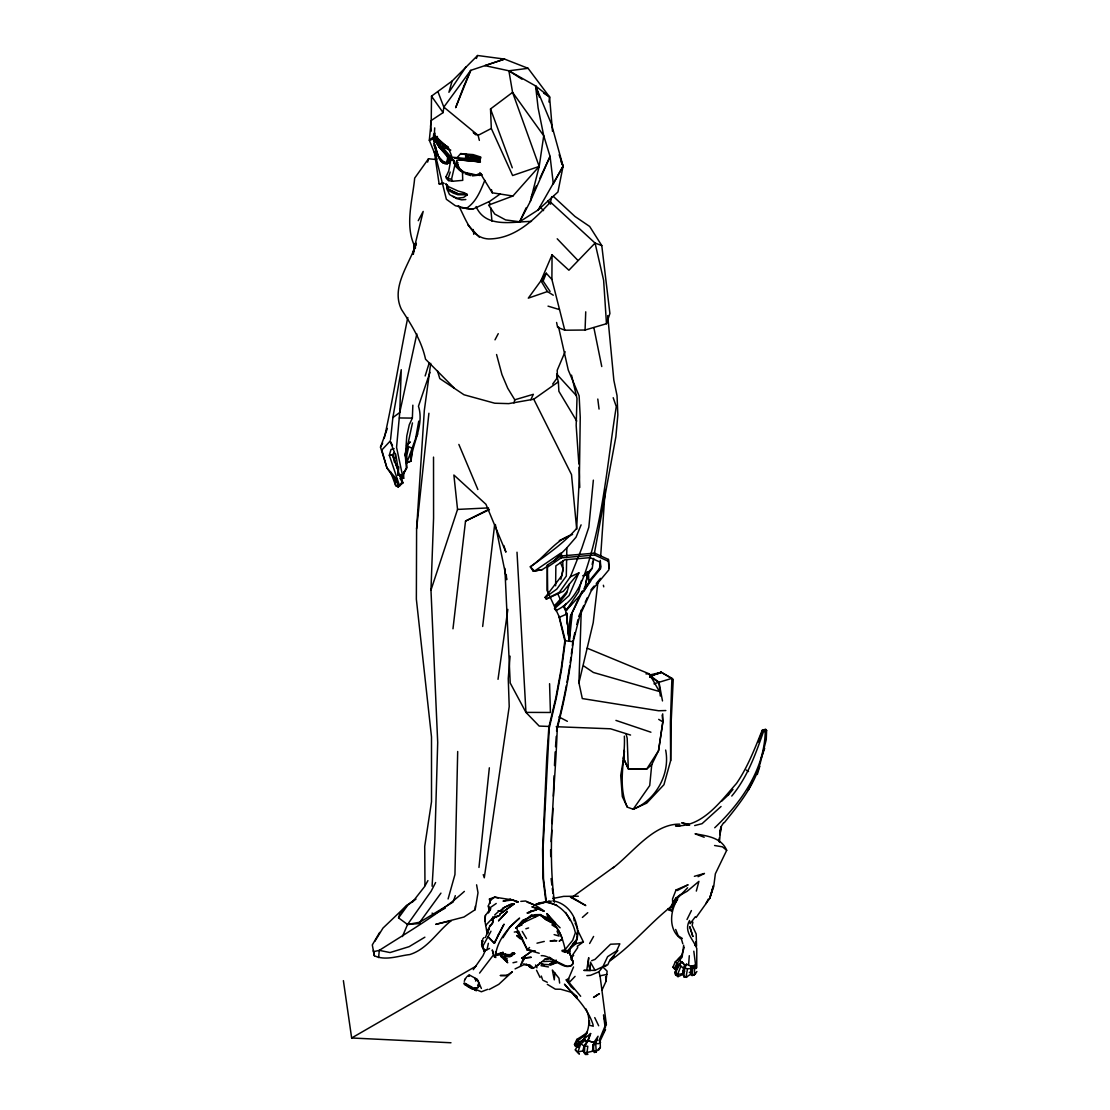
<?xml version="1.0" encoding="UTF-8"?>
<svg xmlns="http://www.w3.org/2000/svg" width="1110" height="1110" viewBox="0 0 1110 1110"><rect width="100%" height="100%" fill="white"/><g stroke="black" fill="none" stroke-linecap="round" stroke-linejoin="round"><path stroke-width="1.5" d="M400.002 478.688L403.693 478.257L403.707 471.639M430.722 363.345L424.325 410.45L416.597 528.846L416.361 599.233L431.499 736.929L431.512 801.725L424.714 846.389L424.977 885.627M690.656 974.469L691.03 966.394L686.549 964.201L684.801 965.325L683.58 968.267L682.497 973.803L683.163 974.275L678.002 976.647L675.56 974.857L674.783 972.402L679.167 964.673L682.067 961.981L684.801 965.325L682.747 973.858L684.315 977.216M564.782 330.211L551.892 279.456L552.058 254.814L568.903 270.229L595.071 243.076L601.773 245.56L609.903 313.478L606.476 323.718L585.067 330.031L564.782 330.211L557.622 327.367L556.596 322.469M609.085 568.154L608.419 559.44L594.627 553.141L560.772 555.999L547.355 565.087L547.05 590.326L559.426 617.299L565.392 640.747L561.507 669.788L556.207 698.481L549.256 727.896L542.984 850.08L543.498 878.509L546.425 902.194M547.355 565.087L547.66 591.574M552.502 131.369L549.575 96.958L528.096 68.32L504.564 59.094L477.605 55.5L452.131 81.016L431.499 96.154L431.249 120.49L429.32 140.262L436.979 159.132M555.624 585.789L555.86 565.85L564.823 559.773L590.242 557.636L600.135 562.159L600.621 568.597L584.013 588.466M624.208 754.925L620.712 775.446L622.321 796.633L627.344 807.164L633.172 809.232L646.728 803.113L663.946 784.714L670.648 760.628L671.148 722.194L673.243 679.348L661.255 672.271L649.516 675.06L658.965 682.275L660.311 696.053M552.822 900.834C570.471 903.457 580.058 923.02 577.103 939.393L573.343 943.195L569.444 950.132L567.321 951.686M566.641 559.468L566.308 576.09L556.762 589.133L545.107 597.485L546.259 599.053L563.311 591.297L578.879 572.843L570.373 576.812L559.495 592.199L546.259 599.053M566.697 556.138L566.863 547.827L576.048 537.185L581.099 524.863M457.695 751.498L454.947 874.541L448.093 898.961M454.046 161.769L454.087 160.52L448.884 158.508L449.189 159.993M665.833 710.539L658.632 710.761L582.306 698.565L578.934 682.789L581.265 609.987M656.912 674.159L661.255 672.271L650.113 676.267L661.255 672.271L671.911 678.349L670.398 722.208L670.648 760.628M432.095 886.21L434.856 840.09L437.701 742.437L430.971 590.09L433.58 518.134L433.524 457.112M552.905 808.288L552.239 823.578M553.335 796.189L554.084 775.71M585.067 330.031L585.733 311.827M595.043 970.39L583.846 970.376L590.145 970.515L590.437 962.176L595.043 970.39L606.24 965.048M400.03 475.108L403.013 482.836L399.572 485.778L386.877 467.921L381.826 449.994L390.137 441.128L396.201 456.931L398.004 467.948L397.949 475.038L402.597 475.524L406.343 467.726L405.344 456.016L406.773 436.077L409.299 424.7L412.365 418.109L412.851 405.178M516.108 902.028L518.203 901.889L512.654 899.96L494.685 897.144L490.717 900.113L488.303 906.01L490.606 908.812L485.403 915.445L484.904 920.87L487.165 933.566M554.473 765.567L555.167 751.928M598.706 1050.06L600.357 1047.396L600.163 1040.819L605.519 1029.539M624.361 736.166C625.485 759.615 617.104 785.075 627.344 807.164M435.189 139.236L434.815 136.336M379.675 932.414L372.294 944.929L374.334 955.738C385.517 961.066 398.268 955.835 409.784 954.558C427.808 948.842 436.993 931.859 451.201 920.703L435.731 924.353L463.938 917.04L475.163 909.687L475.33 906.246M489.552 948.453L484.113 951.173M482.156 943.888L482.295 940.947L481.643 944.832L484.113 951.312M572.732 963.646L572.857 961.26L569.444 952.574L565.267 949.799C562.479 937.7 557.997 923.02 544.899 918.969M606.393 1024.863L601.925 990.217L605.977 981.407L607.128 971.167L602.827 966.907L607.614 956.667L616.605 950.868L619.852 943.819L610.556 944.221L594.988 959.415L591.644 960.705M489.718 910.727L489.857 908.105L488.317 912.628M600.357 1047.396L596.347 1051.309L592.712 1051.226L593.892 1042.47L598.054 1036.227L595.682 1043.469L596.278 1052.016M434.718 127.9L434.315 134.685L439.338 140.554L448.44 147.852L451.562 155.802L448.773 170.871L446.067 176.656L446.373 178.446L448.662 180.597L452.505 181.263L462.745 180.347L462.44 171.675M551.115 841.644L551.837 830.141M569.208 635.877L570.568 615.994L581.224 592.782M600.677 556.179L605.186 489.51M554.459 902.208C546.897 844.557 555.472 786.241 557.234 728.41A374.736 190.185 -65.4 0 0 573.19 641.733L579.684 616.147L591.075 591.13L608.946 569.763L608.419 559.44M398.823 466.949L397.949 475.038L402.403 474.997L396.561 447.344L399.753 412.49L401.251 369.699L392.871 417.596L390.567 439.477M413.419 254.121L414.141 243.784M499.944 915.583L492.701 917.276L493.326 920.676L492.313 923.464L488.414 928.432M592.407 1051.198L593.892 1042.47L597.444 1040.07L593.892 1042.47L588.134 1040.805L584.79 1045.786L584.443 1053.015L585.345 1054.5L587.898 1054.389L586.968 1052.918L587.8 1046.272L584.096 1046.022L583.361 1050.99L584.443 1053.015L592.712 1051.226M555.527 746.753L556.249 736.388M556.61 731.212L556.859 727.758A376.026 190.851 -65.4 0 0 566.364 685.467M688.616 964.895L689.296 955.71M482.101 942.473L482.017 943.528L481.879 940.85M541.194 955.682C551.226 954.669 565.517 973.262 572.843 963.813L572.857 961.26L570.831 959.082M554.833 972.846L554.279 979.866L552.364 970.029L558.982 978.229L559.634 983.071M510.073 656.163L508.255 678.501L509.212 706.571L484.279 877.802L483.252 874.597M719.433 842.226L720.751 827.172L723.415 823.009M481.643 944.832L482.295 940.947M484.904 920.87L485.403 915.445M690.961 974.483L692.737 965.7L695.692 965.561L695.942 968.503L692.529 967.754L691.544 968.489L691.03 966.394L692.737 965.7L692.168 975.676L690.323 973.234M403.11 473.346L402.652 478.23L402.111 474.983M593.351 480.144L588.827 527.236L581.834 548.118L570.373 576.812M662.712 713.841L662.85 721.902L658.521 750.721L651.736 764.693L649.725 785.561L633.172 809.232C655.774 800.31 670.44 773.989 665.653 750.055M378.593 957.555L379.315 950.354C408.3 931.803 438.755 914.39 464.382 891.386M731.767 796.05C747.918 776.57 756.035 752.941 764.166 729.603L765.678 729.381L766.608 730.505L765.262 731.809C764.179 769.813 741.438 802.405 714.729 827.755M478.965 867.437L489.344 767.801M572.191 613.774L569.305 641.233L566.433 612.887L569.305 641.233L570.568 615.994L582.625 591.436M416.597 528.846L428.904 413.253M624.333 750.124L623.459 758.227L628.302 768.772L646.7 769.091L651.736 764.693M506.493 955.433L505.258 954.364L508.533 955.058L504.398 954.947M452.977 628.801L465.52 521.076L488.983 509.226M597.957 581.765L593.212 622.668L578.934 682.789M599.344 569.832L600.33 561.313M482.67 626.484L494.602 525.03M405.108 454.365L406.912 462.662L410.88 461.011C412.49 442.682 424.409 424.936 418.456 406.232L429.986 372.35M548.95 102.037L549.575 96.958L535.589 85.928L508.893 70.79L484.876 65.629L504.564 59.094L470.751 70.346L443.82 107.101L443.098 112.596L431.249 120.49L430.569 126.027L431.318 131.119M605.436 1027.222L605.852 1023.961L604.298 1018.425M686.549 964.201L684.828 968.031L683.732 976.689L686.66 977.369M566.031 603.535L564.144 606.407L566.294 610.32L584.179 590.825L588.466 571.941L592.282 568.181L593.67 558.399M683.677 945.234L682.123 957.139L676.975 963.383L674.311 968.558L676.156 970.32L672.965 967.157L675.338 961.759L682.053 955.391M436.771 141.039L437.396 136.447M450.799 150.141L446.608 148.504L446.942 145.993M492.923 921.883L493.339 918.816L495.421 916.485L491.758 920.093L492.701 917.276M690.337 922.049L690.129 923.659L695.332 916.791M498.029 679.32L507.839 609.418M594.363 553.501L615.87 436.84L617.854 414.918L617.035 395.59L613.844 380.231L607.697 315.615M526.168 207.778L519.646 221.792L530.316 201.409L539.196 166.417L543.733 135.753L538.114 107.961L535.589 85.928L551.365 123.862L563.075 166.209L557.942 191.988L538.072 209.998L519.646 221.792L505.605 219.919L494.755 214.064L488.608 205.086L512.903 196.012L539.196 166.417L512.57 92.38L508.893 70.79L528.096 68.32M624.472 751.359L623.445 758.213L628.315 768.786L646.686 769.091L658.535 750.735L662.837 721.888L662.157 715.007M463.369 172.827C459.693 170.205 453.338 166.084 454.018 161.186M586.774 970.084L588.73 957.653L588.147 963.48L590.145 970.515M583.361 1050.99L584.401 1051.656L583.125 1050.879L583.902 1045.953L586.94 1042.207L590.617 1033.549L575.424 1046.022L574.481 1044.427L576.867 1039.404L587.204 1032.938M475.163 909.687L478.008 892.759L476.592 884.823M672.757 903.415L671.938 908.133L677.627 899.128C669.816 911.255 668.178 930.263 681.471 939.171L682.803 943.778M452.505 181.263L451.534 179.168L455.35 163.101M567.446 951.02L575.826 943.666L578.033 931.04L583.388 941.89L577.366 946.233L577.713 947.621L572.718 954.822M418.748 421.148L415.612 438.575L406.912 462.662L411.116 461.149L411.824 453.158L410.256 454.545L410.88 461.011M691.294 968.489L687.534 968.78L685.952 977.299L690.739 974.289M718.78 840.936L719.363 837.814M719.946 834.692L721.403 826.881L719.766 831.515M394.244 461.927L395.729 454.046M453.56 162.906L454.032 162.129M560.411 562.395L563.006 568.736L561.577 575.937L545.107 597.485L546.495 596.181M567.307 591.228L555.305 604.936L554.556 608.655L555.888 610.542C570.582 603.951 578.546 590.02 584.137 575.604C603.313 521.173 607.226 463.161 616.286 406.565L613.192 397.713M689.56 920.495C683.344 931.623 693.361 939.018 696.789 948.509L696.747 967.781M592.143 564.49L592.782 561.327M416.833 333.902L399.753 412.49L392.871 417.596M434.981 133.186L434.482 135.559L436.022 139.818L450.965 157.065L480.325 159.951M487.026 949.674L488.372 943.32M407.8 317.515C399.517 357.753 393.176 398.379 384.226 438.408M412.462 422.924L405.594 455.086L407.079 467.56L402.597 475.524M434.287 141.289L434.482 140.429M447.052 184.857L447.51 190.185L449.481 194.5L453.185 196.734L457.5 198.163L463.481 197.497L467.365 194.805L464.535 192.793L458.139 191.073L447.261 186.091L445.79 183.788L447.94 186.133M675.56 974.857L676.698 970.015L680.902 962.425L682.067 961.981L684.801 965.325M459.124 206.668C466.02 219.502 471.25 238.123 488.705 238.955C514.985 238.789 533.716 220.03 550.491 202.103L551.781 196.65M573.301 639.138L574.869 632.603M576.825 624.444L578.005 619.546M692.917 922.146L692.127 925.421L696.164 933.926L696.567 946.192M433.733 133.991L433.524 136.044M560.869 579.323L563.103 570.276L562.701 560.675M581.473 580.572L578.698 591.699L566.294 610.32L572.302 602.827M427.641 162.102L428.502 158.772L435.065 159.41M513.958 402.93L514.776 399.794L507.742 388.264L501.928 374.528L496.572 354.52M585.678 582.806L588.466 571.941L588.869 582.542L584.248 590.423L581.807 591.491M696.317 891.08L698.912 881.354L687.159 891.261L680.721 894.854M404.803 455.391L407.994 443.625L410.367 441.988L406.551 445.276M759.934 764.346L766.247 739.621L766.608 730.505L765.678 729.381M495.851 957.541L494.477 956.945L495.768 954.295C497.405 940.114 508.699 927.155 519.591 918.109L509.934 926.905L502.941 937.714M412.823 253.871L423.188 211.427L418.234 220.696M420.315 923.492L407.564 924.491L398.559 917.887L399.836 913.294L406.884 905.33L413.919 900.307M578.504 1045.856L579.531 1042.581L583.361 1039.834C589.188 1030.455 591.103 1018.994 585.9 1008.837M452.131 81.016L448.912 92.296L465.964 66.919M394.216 452.325L392.662 454.753L401.959 482.226L399.572 485.778L389.319 455.294L391.025 449.425L394.092 448.634M569.416 583.902L566.461 593.697L554.556 608.655L569.097 595.543L578.879 572.843M759.545 765.803C752.816 787.573 738.344 805.152 724.247 822.746M757.27 774.503L759.837 766.094M578.365 1045.662L579.365 1042.47L583.361 1039.834M425.144 375.957L429.223 362.942M684.26 947.232L681.693 955.349L677.683 959.845M412.892 254.093L416.347 243.243C409.784 263.972 390.47 286.949 401.473 309.468C411.519 324.994 421.592 340.867 425.532 359.196L454.323 388.153M450.202 172.05L448.065 178.654L448.662 180.597M758.408 742.035L759.851 737.637M599.025 1040.611L604.992 1026.223L603.507 1014.873M430.971 590.09L457.542 509.421L453.879 475.024L485.958 504.301L505.91 552.142L503.843 545.565M480.713 173.84C471.403 177.253 456.238 171.384 456.696 160.492L459.928 159.923L480.45 161.866M586.843 576.812L588.466 571.941M455.308 895.673L453.158 902.014L419.816 922.188L407.564 924.491L402.403 936.562M464.521 159.937L467.13 154.679L480.422 158.022M590.617 1033.549L588.134 1040.805L593.892 1042.47M704.198 837.245L695.068 833.818C707.042 835.872 721.458 837.564 726.703 850.316L715.353 873.792L713.716 886.557L709.72 898.406L696.123 917.484M761.391 757.644L764.679 748.334M397.158 479.756L386.988 467.921L380.494 447.15L387.376 428.446M511.863 954.6L512.473 952.977L514.665 953.601L509.976 956.806L504.398 956.529L512.334 955.571M465.145 979.145L466.422 977.272M469.738 975.44L468.656 976.384L469.072 974.844L477.244 979.284L479.409 984.029L478.091 987.498L473.193 988.843L472.804 988.205L481.379 991.771L487.72 989.329M473.29 969.668L482.906 955.89L485.292 950.604L482.392 947.038L490.981 931.221M676.045 889.956L677.336 890.511L688.103 884.781L676.045 889.956L672.535 898.92L672.688 903.276L687.603 887.764M550.088 291.444L543.137 281.08L546.259 273.213L551.892 279.456M679.167 964.673L680.916 966.158L677.627 974.358L678.002 976.647M482.378 947.024L483.072 945.332L481.74 943.778L483.169 940.947M476.384 58.455L477.605 55.5M484.806 180.403C480.505 190.726 476.176 202.2 466.283 208.402L455.35 205.725L446.373 199.287L436.161 158.119L435.814 150.252M464.244 981.309L465.243 978.895M760.489 736.096L763.042 729.978L762.182 730.338C754.717 748.667 747.724 767.163 736.513 783.424C720.21 801.711 702.796 826.908 675.546 825.882L680.222 825.701M580.669 996.267L569.139 982.572L568.639 978.562L573.537 966.963M565.115 351.717L557.206 370.282L557.484 377.525L552.655 384.088M450.813 158.772L449.966 158.494L450.258 160.298L448.648 163.392M553.293 295.204L547.396 291.569L528.304 298.146L540.931 280.774L552.058 254.814M530.316 201.409L550.074 156.399L543.733 135.753L512.57 92.38L490.523 108.946L491.314 128.469L512.612 175.533L539.196 166.417M485.348 937.562L489.163 928.904M576.673 934.065L578.033 931.04M609.834 960.844C632.922 944.874 650.543 922.382 672.743 905.261L675.976 898.129L680.569 894.438M671.106 905.926L669.205 910.117L672.133 911.185M748.251 790.251L752.372 781.176M578.13 1047.507L575.424 1046.022L577.769 1040.889L584.998 1034.978M578.782 616.286L583.777 605.422M585.206 602.314L587.343 597.652M530.816 399.739L533.341 394.314L514.776 399.794M531.232 196.886L532.689 193.764M534.132 190.656L536.31 185.98M539.932 178.197L550.074 156.399L553.321 183.816L563.075 166.209L559.149 154.734M435.051 145.035C436.424 151.432 438.492 162.31 446.581 162.393C450.369 157.87 445.068 152.958 441.863 149.989L442.987 151.14M600.135 1041.596L600.552 1042.484L598.457 1043.691L595.682 1043.469L593.045 1045.037L595.737 1041.208M687.007 919.51L691.419 910.561M468.6 157.259L465.617 156.746L469.627 159.174L470.751 156.954M435.606 882.533L431.068 891.358L407.537 924.491M415.529 438.297L417.748 434.01M495.004 339.826L498.251 333.666M488.511 912.795L490.606 908.812L489.732 907.98L496.225 903.471M575.341 1049.866L579.198 1053.889L575.341 1049.866L579.212 1042.512L576.867 1039.404M477.605 985.555L478.701 983.488M380.494 447.15L382.659 443.084M602.994 1033.049L605.241 1028.859M705.821 903.72L708.319 899.1M427.919 880.605L424.561 886.64L412.421 902.153M589.618 943.5L593.6 936.438M538.072 209.998L563.075 166.209L561.063 161.685M696.9 971.528L694.125 975.177M374.819 941.349L382.992 928.071L406.884 905.33M450.16 160.034L449.342 159.549L450.327 160.659L448.26 162.962M672.688 903.276L675.976 898.129L671.744 904.83L672.743 905.261M496.184 955.849L498.168 953.809L503.274 952.338L497.821 954.558L507.867 954.975L514.665 953.601L513.042 952.824M582.667 575.812L588.189 574.148L592.282 568.181M466.436 984.126L464.577 984.542L465.756 983.932M584.248 590.423L590.742 581.043M498.099 910.63L501.234 911.476L503.885 907.702L509.865 904.928M547.396 291.569L540.931 280.774L546.259 273.213M473.595 159.576L474.22 158.688M694.985 974.344L695.54 973.581L693.708 975.163M428.502 158.772L414.682 178.113C412.559 200.757 404.151 226.593 415.529 247.863M398.559 917.887L407.911 904.997L415.986 899.1M419.816 922.188L440.947 893.134M454.087 160.52L453.865 161.38M539.224 953.254L527.194 949.883L517.26 929.805L516.83 926.892C523.018 924.533 525.946 918.719 531.232 915.264L535.7 915.667M450.258 160.298L447.302 163.947M584.096 1046.022L586.94 1042.207L584.096 1039.071L586.94 1042.207M447.052 161.921L447.677 157.356M479.575 973.095L493.395 955.002L492.271 949.924L494.477 956.945M482.517 939.379L483.918 937.617M586.843 975.621L590.506 975.329L598.887 971.805L602.827 966.907M564.144 606.407L564.99 605.352M400.086 484.64L398.157 487.012L395.715 485.611L390.484 471.764M564.976 949.744L572.663 940.364L575.355 932.802C571.719 914.737 553.196 894.355 533.854 905.371L539.196 903.36L551.281 901.14M721.5 801.337L728.618 794.691M589.882 580.197L600.76 566.988L600.26 560.342M584.137 575.604L587.329 571.761L588.189 574.148M609.848 960.192L617.895 950.493M590.895 589.896L594.114 586.052M596.25 583.499L600.524 578.379M728.229 795.051L732.961 789.432M582.792 1037.017L586.996 1032.092M456.71 158.161L460.761 153.499L467.13 154.679L465.839 154.554L468.254 157.01L480.241 159.007M554.001 560.841L566.863 547.827M475.566 981.06C478.174 977.175 480.131 985.722 478.091 987.498L473.193 988.843L476.218 988.927L475.149 989.648L473.165 988.802M614.163 955.987L609.182 961.538L607.822 964.715L604.992 966.505M547.702 566.058L542.332 569.583L533.258 571.22L530.316 566.808C546.509 555 563.464 543.65 576.659 528.415L579.406 476.898L580.239 417.249L579.129 395.881L568.251 369.991L558.538 326.881M572.843 963.813L570.679 966.199L566.641 966.297L549.658 958.18M592.823 1051.323L593.642 1050.809M485.625 925.462L491.73 918.969M529.012 912.989L531.066 910.797M446.622 146.881L445.124 148.449L443.237 146.714L442.89 143.842M572.593 534.451C555.014 540.015 545.288 556.873 530.316 566.808L534.507 571.053L560.841 553.099L561.993 556.013M575.077 976.384L569.139 982.572L566.239 979.894L568.639 978.562M535.062 951.173L527.194 949.883L529.539 947.468M567.279 951.395L577.103 939.393M445.387 145.965L444.097 145.951L443.986 144.73M555.888 610.542L556.901 609.529M571.206 957.819L573.662 955.419M612.442 868.339C632.242 853.673 653.207 823.495 679.889 824.161M567.751 953.032L570.152 950.798L567.571 953.101M721.056 806.498L702.047 823.675L694.693 825.562M494.658 914.987L499.181 910.908M500.055 914.043L514.305 903.776L511.696 903.734L502.913 908.133M489.482 926.017L492.576 923.27L492.382 922.341M499.569 914.418L514.305 903.776L512.848 904.22M582.389 917.429L587.759 912.684M537.337 965.797L544.843 959.262L550.865 958.096M496.087 917.512L498.071 915.778M470.626 987.72C471.583 990.203 479.284 986.929 474.733 989.149L471.25 988.566L470.238 987.595L471.431 987.012M676.073 898.462L679.431 895.562M585.428 1040.056L580.669 1044.108L577.963 1051.878L583.125 1050.879M467.171 976.495L468.392 975.468M672.965 967.157L674.311 968.558L680.902 962.425L679.528 958.013M473.304 988.816L476.287 988.219M503.885 907.702L500.055 910.727L501.234 911.476M489.01 928.917L486.652 930.735L488.109 933.08M613.65 867.201L573.149 896.491M501.72 954.711L503.08 953.684M562.104 938.949L559.163 941.141L562.326 939.254C559.343 928.015 550.463 919.704 540.306 914.598L537.837 915.389M541.458 962.273L534.201 967.656L532.051 968.378L529.22 966.671M437.382 370.657L439.796 378.565L464.008 394.771L494.741 403.221L508.685 403.624L533.757 399.212L558.372 381.812L556.637 375.263M500.124 194.042L489.774 201.299L472.652 209.249L466.283 208.402M547.965 566.821L561.188 557.858L594.683 555.028L608.294 561.258M506.548 975.634L512.362 971.763L498.751 984.362L489.163 989.523M556.235 960.081L549.242 964.687L541.874 964.299L539.779 962.634M525.099 921.619L520.479 924.644L521.922 925.088M555.305 604.936L557.706 603.479M424.88 937.187L409.16 946.65L389.998 952.56L379.315 950.354L373.446 951.714M501.678 954.364L505.702 953.781M343.392 980.643L351.648 1037.989L476.023 966.172M515.068 968.905L523.629 964.798L529.595 964.77L533.591 968.045M511.641 953.448L512.473 952.977M433.844 914.362L445.304 908.133M491.314 128.469L478.105 135.351L473.262 132.492L475.802 134.823M698.079 876.678L704.462 873.445L694.374 876.317M534.881 905.482L539.169 903.304M465.52 521.076L489.371 509.67M530.219 916.916L522.865 920.426L515.831 928.237L522.865 920.426L530.511 917.082M559.287 540.584L569.985 535.811M649.683 677.294L652.569 676.045M550.588 965.145L557.289 962.301L549.242 964.687L553.585 961.121L543.234 961.565M549.117 901.015L546.661 902.041L556.79 905.274M524.184 922.299L540.39 914.682L544.011 918.317M531.44 916.458L535.103 915.07L535.672 916.624M493.825 941.807L495.351 941.266M516.83 926.892L520.645 925.546M539.169 904.081L544.885 902.208M653.998 683.843L658.965 682.275L650.349 677.086M525.849 928.792L528.596 927.946M511.072 954.267L514.471 953.296M437.576 137.917L429.32 140.262L433.33 137.016L433.399 138.084M671.911 678.349L658.993 682.289L662.49 700.937M449.092 162.657L448.135 162.879M453.948 162.532L454.018 160.783L452.061 159.327M477.328 174.575L481.102 173.562M482.239 174.742L472.388 175.893M510.045 899.35L503.052 901.14L512.654 899.96L510.045 899.35L518.203 901.889M552.669 898.531L563.658 896.367L578.324 896.228M536.99 943.195L544.275 941.433M575.826 943.666L583.388 941.89M512.986 962.758L516.802 961.884M479.131 175.477L481.435 174.964M514.305 932.067L518.828 931.387L519.3 934.995L516.733 931.526L520.021 936.604L522.449 938.422M598.887 971.805L600.024 975.843L606.962 974.372M565.267 949.799L562.021 950.451L566.003 952.338L562.201 951.298M533.258 571.22L542.332 569.583M691.03 966.394L695.692 965.561L693.806 951.187M389.319 455.294L392.662 454.753M434.329 151.529L439.102 183.844L443.57 183.164M550.491 958.554L544.843 959.262L547.05 959.484M502.539 954.669L502.525 953.865L497.821 954.558L500.443 954.447M672.077 909.77L669.205 910.117L667.998 908.937M446.969 163.919L444.708 163.753M682.497 973.803L677.627 974.358L674.783 972.402M469.627 159.174L472.707 158.855M475.802 158.522L478.882 158.189M454.42 158.161L462.329 158.98M689.324 972.332L690.961 972.166M439.102 183.844L444.042 183.4M465.825 199.523L461.704 199.869L456.265 198.482L452.977 196.137M520.812 901.375L525.543 901.001L535.936 905.566L544.191 911.033M506.673 955.433L508.2 954.489L504.786 955.1M475.33 175.158L477.633 175.019M531.482 221.417C512.612 221.57 485.583 228.604 476.079 206.516M457.542 509.421L488.469 507.908M527.194 949.883L535.214 951.173M466.935 194.028L458.097 193.792L449.744 189.963M535.159 914.682L540.306 914.598M474.816 159.188L480.006 159.202M548.118 919.26L546.564 917.082M645.978 673.895L649.378 673.923L659.978 692.529M399.378 417.957L412.365 418.109M549.394 726.467L539.196 726.079L525.946 712.384L510.212 682.997L504.87 568.348M556.179 726.717L610.556 728.798L630.549 735.056M475.607 174.797L464.965 172.48M351.648 1037.989L450.979 1042.762M475.732 158.341L480.533 158.716M541.069 916.166L544.33 916.707L548.756 919.26L545.593 918.969M476.856 160.575L480.2 160.853M577.144 1045.814L574.481 1044.427M596.431 1051.836L594.308 1052.544L593.767 1051.586L593.489 1044.135M531.232 915.264L536.158 915.708M459.651 159.632L467.393 160.409M459.928 159.923L479.589 161.796M469.849 159.798L473.165 160.131M476.162 161.325L480.283 161.727M448.509 161.796L449.647 161.935L448.509 161.671M402.319 478.105L403.693 478.257M475.455 157.884L480.366 158.452M469.821 159.452L475.649 160.145M473.665 988.816L475.316 989.024M474.469 160.201L478.146 160.645M565.392 640.747L573.232 641.719M463.092 158.98L466.408 159.396M505.327 954.614L507.867 954.975M540.931 280.774L543.137 281.08M451.534 179.168L448.065 178.654L446.067 176.656M545.718 919.746L549.062 920.245M479.867 172.591L492.243 192.807L512.903 196.012M472.652 209.249L460.692 207.667L458.319 205.655M541.028 965.686L548.451 966.935M714.576 845.501L722.443 846.833L726.703 850.316M473.72 157.592L471.944 158.244L472.458 159.354M473.207 156.316L480.81 157.8M479.353 157.301L460.692 153.707L473.082 154.595L480.755 157.037M545.87 917.859L547.521 918.206M447.33 154.984L448.385 156.885L452.45 158.425M688.117 825.063L681.998 822.871L688.935 824.355M593.323 1026.223L588.952 1025.127M498.237 897.934L494.685 897.144L489.482 899.003L490.148 903.346M682.664 971.07L684.592 971.528M544.968 918.9L549.367 919.982L544.205 917.762M470.64 175.588L465.201 173.798M448.301 147.061L444.042 145.909L439.06 141.65M463.883 983.751L471.445 987.831L466.935 984.958L469.669 987.595M684.828 968.031L687.534 968.78M449.342 159.59L450.41 159.895M765.262 731.809L762.182 730.338M572.33 992.59L560.633 989.232L555.361 989.176L547.313 984.334M658.535 691.252L593.378 672.466L583.582 665.861M471.903 156.177L474.927 157.065M554.126 934.606L559.093 936.063L557.04 931.124M548.035 306.138L559.426 309.579M650.918 732.212L615.925 720.404M523.67 963.855L526.959 964.854M457.181 162.504L458.055 162.768M681.998 822.871L689.587 825.327M464.216 193.764L467.365 194.805L457.847 194.75L453.241 193.084L449.272 190.823L447.483 186.91M473.665 988.483L474.747 988.857M457.667 193.639L449.092 189.713L447.274 185.967M472.152 988.233L474.733 989.149L474.331 988.15M691.003 974.358L694.596 974.538L694.402 965.242L695.942 968.503M684.176 971.222L682.747 970.626M527.056 902.125L535.936 905.566M541.652 916.208L544.469 917.318M432.04 913.155L435.231 914.418M500.735 956.307L506.881 958.846L500.735 956.307L507.728 962.758L503.69 958.027L507.534 960.677M587.19 648.198L649.378 673.923M440.809 161.089L443.584 163.142M445.762 163.434L442.862 161.658M564.976 950.535L569.444 952.574L572.094 959.331M564.893 950.507L569.444 952.574L572.996 961.815M452.311 160.256L453.033 160.714M542.859 980.227L547.258 982.294M412.31 448.398L408.716 446.664L406.815 455.405L406.912 462.662M464.188 982.877L472.166 987.234M575.424 1046.022L577.88 1047.271M558.899 716.893L567.376 721.306M474.678 978.909L476.579 979.908M520.021 936.604L522.075 937.7M472.86 988.774L476.426 990.717L474.137 989.343M495.768 954.295L496.836 954.878L495.462 952.061M541.083 963.258L544.122 964.923M674.311 968.558L676.573 969.821L678.71 964.881L675.338 961.759M526.376 964.077L532.051 968.378M450.244 159.202L451.34 159.812M583.902 1045.953L579.212 1042.512M451.243 158.161L452.464 158.869M442.737 162.781L443.723 163.35M401.959 482.226L403.013 482.836M658.702 719.363L662.837 721.888M465.173 984.764L468.767 987.22L468.6 985.819M501.123 952.977L502.525 953.865M508.893 70.79L521.964 79.198M543.761 93.226L549.575 96.958M682.317 938.449L678.238 935.799L675.671 929.445M551.906 924.866L555.236 927.03M746.295 770.062L748.542 771.547M443.958 162.282L438.797 156.912M475.246 978.437L476.995 979.672M593.129 1024.974C588.203 1008.768 575.327 996.586 564.463 984.182L571.095 991.688L577.186 996.711M550.851 919.538L555.597 923.132L547.008 913.627L555.097 925.698M680.916 966.158L683.58 968.267M459.29 169.913L460.483 170.871M393.759 478.438L396.298 480.519M457.362 167.111L461.899 171.065M574.245 989.454L571.081 986.776L566.239 979.894M465.617 156.746L468.628 159.327M479.27 237.151L467.823 224.886M466.935 984.958L470.501 988.039M483.308 948.856L485.292 950.604M490.717 900.113L489.482 899.003L490.148 901.833M448.62 156.565L449.411 157.273M553.377 196.47L574.966 216.464L589.66 226.454L601.773 245.56M549.408 957.236L551.615 959.276M550.491 202.103L595.071 243.076L603.632 280.275L606.476 323.718M547.008 913.627L551.143 919.357L560.106 927.793M448.87 159.618L449.439 160.603M440.67 160.881L441.586 161.769M447.496 148.254L449.772 150.488M548.34 201.853L550.657 204.157M547.896 200.924L550.283 203.352M445.221 151.779L438.284 143.884M445.776 154.026L439.671 147.644L435.023 140.498M540.057 206.959L543.567 210.636M557.206 238.789L577.699 260.212M556.651 374.042L576.548 395.812M438.506 146.367L447.052 156.232M571.095 991.688L576.936 998.473L575.937 995.767M438.88 144.883L440.42 146.77M456.39 165.432L458.444 168.123M437.839 143.911L435.508 140.637M449.05 158.758L448.246 157.689L448.717 159.188M555.014 925.712L547.244 915.029L550.754 921.564M437.534 144.092L434.052 138.431M431.499 96.154L443.098 112.596M459.124 167.79L456.252 161.533M453.754 162.005L455.724 164.918M439.907 160.118L435.051 148.601M551.143 919.357L555.985 927.044M540.071 977.466L536.532 970.237M576.714 421.065L558.885 391.317L558.372 381.812M522.227 931.387L526.459 938.574M527.597 949.883L521.187 936.965M435.675 139.999L436.757 141.872M565.684 912.42L570.221 920.398M435.411 141.358L440.725 148.795L448.648 156.149M390.137 441.128L392.524 445.346M523.934 942.654L519.23 932.678M438.186 155.566L435.273 146.131M535.533 964.978L536.976 967.795M533.757 399.212L571.511 474.581L576.7 529.29M435.009 141.331L433.344 137.529M436.466 153.111L437.493 155.247M456.751 162.338L457.833 164.599M594.752 1017.606L598.665 1025.779M557.719 593.711L560.55 599.927M563.394 606.157L566.946 613.927L559.426 617.299L558.913 616.258L564.837 640.914L561.174 668.928L555.846 697.746L548.867 727.244L546.772 757.242L542.582 849.83L543.054 878.662L545.884 901.5M575.049 923.02L577.727 929.014M479.409 984.029L481.379 988.455M436.605 140.942L435.051 137.307L435.328 139.236M434.551 139.569L433.857 137.709L434.537 142.038M458.86 444.43L477.869 489.524M434.454 137.071L435.175 138.819M433.899 138.153L434.371 141.025M392.274 455.017L398.24 470.473M438.02 91.894L443.82 107.101L478.105 135.351L479.353 140.387M445.415 145.368L446.608 148.504M490.523 108.946L512.279 167.79M541.278 976.037L542.346 979.159M539.515 97.403L535.589 85.928L538.1 94.156M625.998 733.641L627.178 738.178L628.315 768.786M491.466 189.644L492.243 192.807M571.525 375.138L576.992 398.462L576.173 425.588L578.865 464.008M489.316 201.978L489.982 204.823M490.648 207.667L491.98 221.195M603.382 585.247L603.743 586.829M400.28 474.428L402.014 482.267M394.341 479.423L395.715 485.611L399.877 485.611L398.157 487.012L397.116 481.948M560.772 555.999L561.188 557.858M434.759 145.674L435.328 148.365M495.337 524.475L506.673 579.697L506.257 574.647M593.85 327.575L601.759 366.536M446.456 184.649L447.51 190.185M373.348 950.424L374.334 955.738M434.551 145.812L434.093 141.705M434.648 146.562L434.163 143.523M488.303 906.01L489.066 910.422M600.024 975.843L601.925 990.217M573.801 918.109L574.245 920.953M433.51 139.014L433.844 141.317M597.79 399.045L599.053 409.063M551.087 878.565L551.892 885.128M552.294 888.402L552.905 893.314M553.307 896.589L553.918 901.5M434.398 145.424L434.565 146.797M589.285 1020.812L589.646 1023.878M473.221 229.534L473.79 234.363M434.482 136.53L434.634 138.514M566.433 612.887L567.446 624.403M567.723 627.691L568.445 635.905M579.087 467.352L579.767 487.512M605.658 976.689L605.977 981.407M563.006 568.736L563.103 570.276M517.01 552.211L525.946 712.384L550.421 712.481L549.575 683.691M594.627 553.141L594.683 555.028M550.615 849.858L550.726 856.615M572.899 640.775A376.026 190.851 -65.4 0 1 572.358 645.742M571.969 649.072A376.026 190.851 -65.4 0 1 571.345 654.081M570.901 657.439A376.026 190.851 -65.4 0 1 570.193 662.504M569.694 665.875A376.026 190.851 -65.4 0 1 566.96 682.22M696.234 941.752L695.29 945.567L696.234 941.752M713.355 885.905L709.72 898.406L713.355 885.905M463.841 86.15L455.655 107.684L470.751 70.346L463.841 86.15M522.852 959.775L520.507 965.769L524.739 957.888L531.288 957.292L521.658 958.305L531.551 951.367L521.658 958.305L524.739 957.888L522.852 959.775M498.085 935.189L494.394 943.278L488.261 936.979L494.394 943.278L504.037 924.158L498.085 935.189M507.353 911.463L498.598 920.745L507.353 911.463M507.187 955.252L508.325 955.238L507.187 955.252M596.472 995.531L593.545 997.418L599.4 993.644L596.472 995.531M449.606 159.257L450.341 159.174L449.606 159.257M532.245 910.811L527.042 913.003L536.671 909.798L532.245 910.811M554.348 940.378L550.06 941.03L556.873 940.753L554.348 940.378M507.339 975.496L500.402 975.51L507.339 975.496M537.49 908.327L531.884 906.787L543.872 911.143L537.49 908.327M573.273 898.073L570.457 897.158L585.775 905.566L573.273 898.073M549.686 921.661L547.632 920.426L549.686 921.661M520.41 938.727L516.747 935.563L520.41 938.727M448.26 148.157L439.158 140.859L434.135 134.976L448.26 148.157M692.848 936.451L689.837 926.836L692.848 936.451"/></g></svg>
